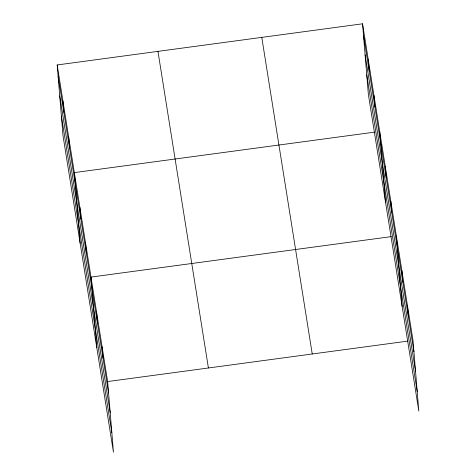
<?xml version="1.0" encoding="UTF-8"?>
<svg xmlns="http://www.w3.org/2000/svg" width="476" height="476" viewBox="0 0 476 476"><rect width="100%" height="100%" fill="white"/><g stroke="black" fill="none" stroke-linecap="round" stroke-linejoin="round"><path stroke-width="0.71" d="M57.185 64.95L107.641 381.556L113.449 452.2L62.993 135.595L57.185 64.95L362.551 23.8L413.007 340.405L418.815 411.05L368.359 94.444L362.551 23.8M374.594 132.132L74.339 172.598L80.146 243.242M391.242 236.614L90.993 277.08L96.801 347.718M107.641 381.556L407.896 341.096M363.485 35.23L413.947 351.835M365.092 54.77L415.554 371.375M366.752 74.905L417.208 391.51M261.776 37.378L312.238 353.983M157.955 51.372L208.411 367.978M58.126 76.38L108.582 392.986M59.732 95.926L110.188 412.525M61.386 116.055L111.842 432.66M407.456 305.58L408.396 317.01M401.905 270.749L402.845 282.179M396.353 235.923L402.16 306.568M390.802 201.098L391.742 212.528M385.257 166.273L386.197 177.703M379.705 131.447L385.512 202.092M373.987 95.563L374.927 106.993M368.269 59.684L369.209 71.114M102.096 346.73L103.03 358.16M96.545 311.905L97.485 323.335M85.442 242.248L86.382 253.678M79.891 207.423L80.831 218.853M68.621 136.713L69.561 148.143M62.903 100.835L63.843 112.265"/></g></svg>
